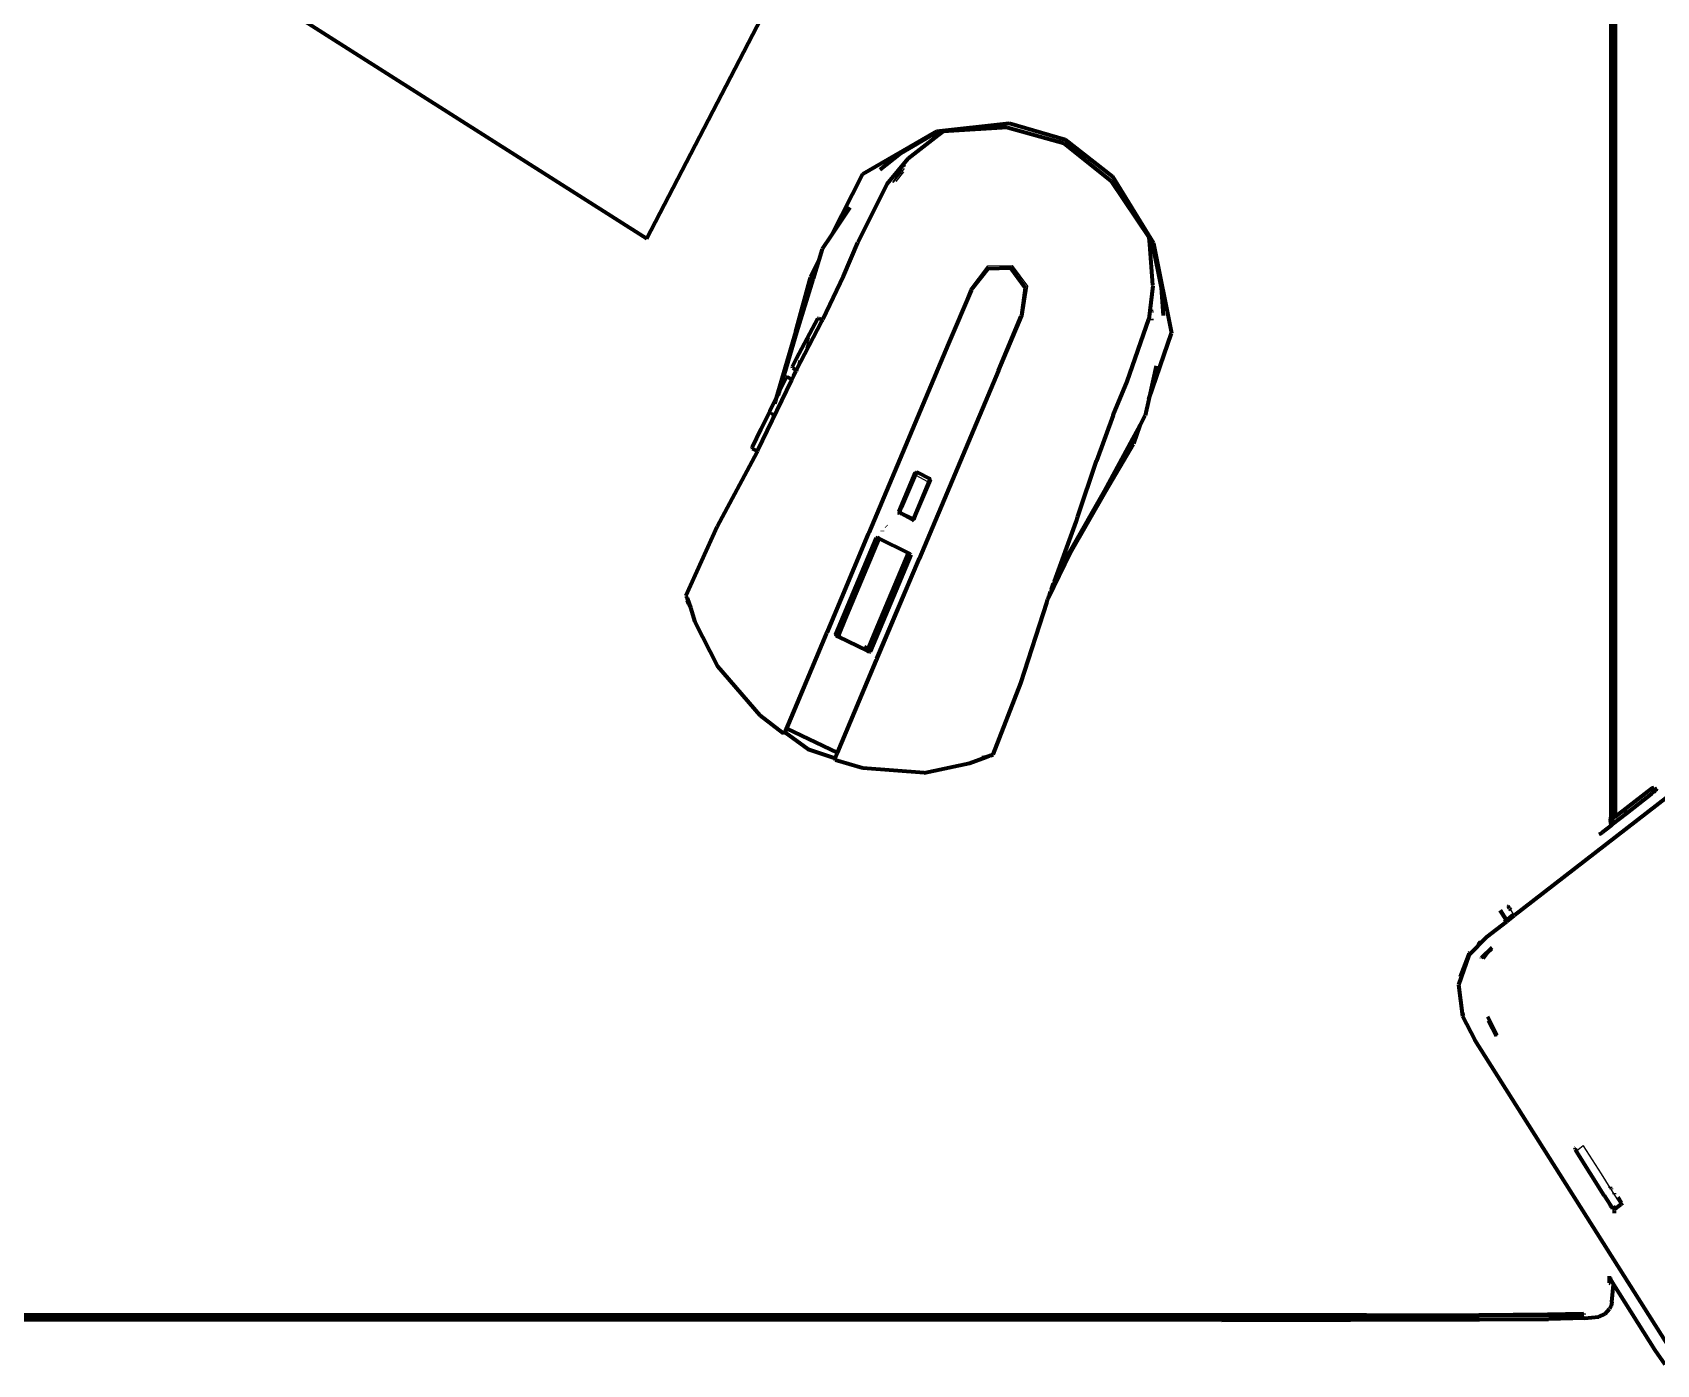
# Model space of a CAD drawing. Header units: millimetres. Extents: x 4307 to 31003, y 2809 to 20009.
# Drawn here: x 11465.9 to 11671.9, y 13393.5 to 13562.4 of the extents above; entities that cross this region are included whole.
import ezdxf

# ---------------------------------------------------------------- set-up
doc = ezdxf.new("R2010")
doc.units = ezdxf.units.MM
doc.layers.add('ProfileEdges', color=7, linetype='Continuous')

msp = doc.modelspace()

# ---------------------------------------------------------------- linework, layer by layer
for p, q in [((11596.7, 13548.46), (11589.53, 13550.4)), ((11579.8, 13549.25), (11580.04, 13549.39)), ((11580.52, 13549.77), (11580.35, 13549.79)), ((11602.65, 13543.64), (11596.7, 13548.46)), ((11576.8, 13546.14), (11576.23, 13545.3)), ((11576.23, 13545.3), (11574.96, 13543.42)), ((11575.09, 13543.45), (11576.49, 13545.19)), ((11576.35, 13544.76), (11575.37, 13543.53)), ((11576.1, 13545.22), (11575.87, 13545.07)), ((11576.23, 13545.3), (11576.1, 13545.22)), ((11576.6, 13545.53), (11576.23, 13545.3)), ((11608.01, 13535.59), (11608.13, 13535.46)), ((11608.05, 13534.93), (11609.02, 13530.07)), ((11564.93, 13531.24), (11564.64, 13531.41)), ((11584.83, 13529.89), (11587.05, 13532.85)), ((11587.05, 13532.85), (11590.13, 13532.88)), ((11587.07, 13532.55), (11587.08, 13532.66)), ((11590.02, 13532.62), (11587.07, 13532.55)), ((11587.07, 13532.47), (11587.07, 13532.55)), ((11587.08, 13532.66), (11590.06, 13532.7)), ((11590.02, 13532.62), (11589.99, 13532.54)), ((11590.06, 13532.7), (11590.02, 13532.62)), ((11591, 13531.27), (11590.02, 13532.62)), ((11590.06, 13532.7), (11591.94, 13530.15)), ((11590.13, 13532.88), (11592.09, 13530.25)), ((11564.55, 13531.37), (11564.91, 13531.17)), ((11564.64, 13531.37), (11564.93, 13531.21)), ((11564.93, 13531.24), (11564.64, 13531.37)), ((11584.4, 13528.82), (11584.83, 13529.89)), ((11585.59, 13530.75), (11584.88, 13529.86)), ((11591.9, 13530.04), (11591.42, 13526.49)), ((11592.09, 13530.25), (11591.48, 13526.46)), ((11591.87, 13530.08), (11591.82, 13530.02)), ((11591.94, 13530.15), (11591.87, 13530.08)), ((11591.9, 13530.04), (11591.87, 13530.08)), ((11584.4, 13528.82), (11581.94, 13523.04)), ((11608.04, 13526.93), (11607.98, 13527.28)), ((11565.57, 13526.12), (11564.7, 13524.49)), ((11565.57, 13526.12), (11566.03, 13525.89)), ((11566.01, 13525.84), (11565.61, 13526.04)), ((11591.48, 13526.46), (11567.76, 13470.21)), ((11562.74, 13524.53), (11562.81, 13524.76)), ((11562.79, 13524.07), (11562.88, 13524.41)), ((11563.78, 13522.75), (11564.68, 13524.44)), ((11564.38, 13523.66), (11563.97, 13522.39)), ((11564.7, 13524.49), (11564.68, 13524.44)), ((11581.94, 13523.04), (11561.11, 13473.64)), ((11562.86, 13521.02), (11563.78, 13522.75)), ((11562.36, 13520.03), (11562.86, 13521.02)), ((11562.8, 13519.64), (11562.36, 13520.03)), ((11562.8, 13519.64), (11563.14, 13520.88)), ((11560.64, 13516.74), (11561.57, 13518.6)), ((11561.57, 13518.6), (11561.59, 13518.64)), ((11562.14, 13518.31), (11561.57, 13518.6)), ((11562.16, 13518.35), (11561.59, 13518.64)), ((11559.51, 13514.4), (11559.99, 13515.37)), ((11560.11, 13515.73), (11560.2, 13515.81)), ((11560.2, 13515.81), (11560.25, 13515.98)), ((11560.25, 13515.98), (11560.49, 13516.41)), ((11560.62, 13516.69), (11560.5, 13516.44)), ((11560.64, 13516.74), (11560.62, 13516.69)), ((11559.41, 13514.2), (11558.34, 13511.96)), ((11559.41, 13514.2), (11559.48, 13514.32)), ((11559.48, 13514.32), (11559.51, 13514.4)), ((11559.64, 13514.24), (11559.58, 13514.06)), ((11559.69, 13513.79), (11559.82, 13514.15)), ((11557.28, 13509.78), (11558.34, 13511.96)), ((11557.75, 13509.16), (11552.74, 13499.66)), ((11557.22, 13509.66), (11557.79, 13509.33)), ((11557.24, 13509.69), (11557.28, 13509.78)), ((11557.24, 13509.69), (11557.8, 13509.36)), ((11557.79, 13509.33), (11557.83, 13509.34)), ((11557.8, 13509.36), (11557.85, 13509.37)), ((11605.43, 13510.32), (11605.16, 13510.41)), ((11605.18, 13510.45), (11605.43, 13510.32)), ((11605.43, 13510.32), (11605.19, 13510.47)), ((11605.5, 13510.33), (11605.43, 13510.32)), ((11605.47, 13510.31), (11605.43, 13510.32)), ((11605.56, 13510.3), (11605.5, 13510.33)), ((11578.01, 13506.7), (11577.9, 13506.69)), ((11578.03, 13506.74), (11578.01, 13506.7)), ((11577.92, 13506.21), (11576.19, 13502.12)), ((11579.44, 13505.43), (11577.7, 13501.34)), ((11577.92, 13506.21), (11577.95, 13506.3)), ((11577.95, 13506.23), (11577.92, 13506.21)), ((11579.44, 13505.43), (11577.95, 13506.23)), ((11577.99, 13506.39), (11578.07, 13506.57)), ((11578.07, 13506.57), (11579.58, 13505.82)), ((11579.59, 13505.78), (11579.44, 13505.43)), ((11579.58, 13505.82), (11579.59, 13505.78)), ((11579.71, 13505.83), (11579.73, 13505.87)), ((11579.78, 13505.72), (11579.71, 13505.83)), ((11602.08, 13504.5), (11601.95, 13504.3)), ((11575.82, 13501.49), (11575.84, 13501.54)), ((11576.19, 13502.12), (11576, 13501.66)), ((11576, 13501.66), (11577.5, 13500.88)), ((11577.5, 13500.88), (11577.68, 13501.25)), ((11577.54, 13500.68), (11577.52, 13500.62)), ((11577.7, 13501.34), (11577.68, 13501.25)), ((11549.94, 13493.39), (11552.74, 13499.66)), ((11573.04, 13498.43), (11572.95, 13498.4)), ((11577.02, 13496.44), (11576.87, 13496.51)), ((11577.25, 13496.32), (11577.02, 13496.44)), ((11594.94, 13491.24), (11597.5, 13496.45)), ((11577.23, 13496.26), (11577.25, 13496.32)), ((11596.56, 13494.98), (11595.5, 13492.79)), ((11548.83, 13490.93), (11549.63, 13492.73)), ((11549.63, 13492.73), (11549.94, 13493.39)), ((11548.83, 13490.93), (11548.88, 13490.75)), ((11549.33, 13489.5), (11549.92, 13487.79)), ((11552.79, 13482.14), (11549.92, 13487.79)), ((11567.78, 13485.87), (11567.73, 13486.01)), ((11567.78, 13485.87), (11567.82, 13485.95)), ((11567.97, 13485.73), (11567.78, 13485.87)), ((11571.73, 13483.88), (11567.97, 13485.73)), ((11571.98, 13483.8), (11571.73, 13483.88)), ((11572.11, 13483.85), (11571.98, 13483.8)), ((11591.16, 13479.84), (11587.63, 13470.92)), ((11561.09, 13473.56), (11561.14, 13473.63)), ((11567.74, 13470.23), (11567.72, 13470.14)), ((11578.99, 13468.62), (11584.75, 13469.82)), ((11586.32, 13470.42), (11584.75, 13469.82)), ((11587.42, 13470.82), (11586.32, 13470.42)), ((11587.48, 13470.86), (11587.42, 13470.82)), ((11587.63, 13470.92), (11587.48, 13470.86)), ((11667.85, 13463.75), (11671.55, 13466.62)), ((11667.85, 13463.75), (11666.63, 13462.81)), ((11666.08, 13462.38), (11666.05, 13462.36)), ((11666.21, 13462.48), (11666.08, 13462.38)), ((11666.32, 13462.57), (11666.21, 13462.48)), ((11666.63, 13462.81), (11666.42, 13462.64)), ((11652.95, 13451.79), (11653.06, 13451.62)), ((11653.35, 13451.16), (11653.73, 13450.55)), ((11650.54, 13437.21), (11650.57, 13437.08)), ((11650.57, 13437.08), (11651.59, 13435.14)), ((11661.67, 13420.57), (11661.62, 13420.55)), ((11661.62, 13420.55), (11666, 13413.63)), ((11661.73, 13420.61), (11661.67, 13420.57)), ((11661.73, 13420.61), (11662.56, 13421.26)), ((11662.64, 13421.24), (11662.56, 13421.26)), ((11664.89, 13417.69), (11662.64, 13421.24)), ((11666.01, 13415.91), (11664.89, 13417.69)), ((11666.14, 13415.71), (11666.01, 13415.91)), ((11666.53, 13415.09), (11666.14, 13415.71)), ((11667.13, 13414.14), (11666.53, 13415.09)), ((11667.13, 13414.05), (11667.13, 13414.14)), ((11666, 13413.57), (11666.13, 13413.43)), ((11666.13, 13413.36), (11666.2, 13413.31)), ((11666.28, 13413.4), (11666.52, 13413.58)), ((11666.52, 13413.58), (11666.63, 13413.66))]:
    msp.add_line(p, q)
at = {"layer": 'ProfileEdges', "lineweight": 211}
for p, q in [((11666.06, 13712.74), (11666.08, 13462.9)), ((11666.19, 13712.75), (11666.21, 13462.63)), ((11666.62, 13712.81), (11666.63, 13462.96)), ((11666.32, 13689.15), (11666.32, 13462.88)), ((11666.42, 13462.87), (11666.42, 13689.16)), ((11543.81, 13536.31), (11601.4, 13647.16)), ((11478.26, 13577.98), (11543.81, 13536.31)), ((11580.58, 13549.91), (11589.78, 13550.93)), ((11589.53, 13550.4), (11581.37, 13549.88)), ((11589.53, 13550.4), (11596.68, 13548.42)), ((11589.78, 13550.93), (11596.86, 13548.85)), ((11571.18, 13544.5), (11580.35, 13549.79)), ((11576, 13547.12), (11580.31, 13549.61)), ((11580.73, 13549.39), (11576.89, 13546.43)), ((11580.38, 13549.56), (11580.31, 13549.61)), ((11580.35, 13549.79), (11580.58, 13549.91)), ((11580.38, 13549.56), (11580.49, 13549.58)), ((11580.7, 13549.41), (11580.49, 13549.58)), ((11580.73, 13549.39), (11580.7, 13549.41)), ((11581.37, 13549.88), (11580.73, 13549.39)), ((11596.68, 13548.42), (11602.65, 13543.64)), ((11596.86, 13548.85), (11602.86, 13544.18)), ((11573.41, 13545.07), (11576, 13547.12)), ((11576.89, 13546.43), (11574.25, 13543.22)), ((11567.23, 13536.69), (11571.18, 13544.5)), ((11575.77, 13544.92), (11576.1, 13545.22)), ((11575.87, 13545.07), (11575.84, 13545.05)), ((11602.86, 13544.18), (11608.06, 13535.73)), ((11574.25, 13543.22), (11570.55, 13535.79)), ((11602.65, 13543.64), (11607.54, 13536.38)), ((11567.23, 13536.69), (11569.58, 13540.24)), ((11566.1, 13534.98), (11567.23, 13536.69)), ((11568.76, 13531.54), (11570.55, 13535.79)), ((11607.61, 13535.53), (11607.54, 13536.38)), ((11607.61, 13535.53), (11607.64, 13535.52)), ((11607.98, 13530.4), (11607.61, 13535.53)), ((11607.64, 13535.52), (11607.89, 13535.45)), ((11608.06, 13535.73), (11608.13, 13535.46)), ((11564.57, 13531.44), (11565.68, 13533.62)), ((11564.93, 13531.24), (11565.68, 13533.62)), ((11565.68, 13533.62), (11566.1, 13534.98)), ((11607.96, 13535.33), (11607.89, 13535.45)), ((11608.04, 13535.31), (11607.96, 13535.33)), ((11609.08, 13530.06), (11608.04, 13535.31)), ((11608.13, 13535.46), (11610.36, 13524.29)), ((11564.57, 13531.44), (11564.64, 13531.41)), ((11564.64, 13531.41), (11564.64, 13531.37)), ((11568.76, 13531.54), (11566.11, 13526.03)), ((11587.07, 13532.47), (11584.95, 13529.82)), ((11589.99, 13532.54), (11587.07, 13532.47)), ((11591.82, 13530.02), (11589.99, 13532.54)), ((11562.68, 13524.56), (11564.55, 13531.37)), ((11562.82, 13524.45), (11564.91, 13531.17)), ((11564.55, 13531.37), (11564.64, 13531.37)), ((11564.91, 13531.17), (11564.93, 13531.24)), ((11584.93, 13529.73), (11582.06, 13522.98)), ((11584.95, 13529.82), (11584.93, 13529.73)), ((11591.35, 13526.53), (11591.82, 13530.02)), ((11608, 13530.31), (11607.5, 13526.07)), ((11608.03, 13530.37), (11607.98, 13530.4)), ((11608.03, 13530.37), (11608, 13530.31)), ((11609.32, 13526.54), (11609.08, 13530.06)), ((11562.77, 13521.07), (11565.47, 13526.15)), ((11562.8, 13519.64), (11566.01, 13525.84)), ((11565.47, 13526.15), (11565.61, 13526.2)), ((11565.61, 13526.2), (11566.08, 13525.97)), ((11566.01, 13525.84), (11566.03, 13525.89)), ((11566.03, 13525.89), (11566.08, 13525.97)), ((11566.08, 13525.97), (11566.11, 13526.03)), ((11588.42, 13519.57), (11591.3, 13526.45)), ((11591.3, 13526.45), (11591.35, 13526.53)), ((11604.74, 13518.16), (11607.5, 13526.07)), ((11607.87, 13525.97), (11607.87, 13526.12)), ((11562.68, 13524.56), (11560.21, 13516.06)), ((11560.64, 13516.95), (11562.82, 13524.45)), ((11607.49, 13515.92), (11610.36, 13524.29)), ((11582.06, 13522.98), (11571.94, 13498.96)), ((11562.26, 13520.07), (11562.77, 13521.07)), ((11562.3, 13519.92), (11562.26, 13520.07)), ((11562.3, 13519.92), (11562.75, 13519.53)), ((11562.72, 13519.48), (11562.4, 13518.87)), ((11562.72, 13519.48), (11562.75, 13519.53)), ((11562.8, 13519.64), (11562.75, 13519.53)), ((11588.42, 13519.57), (11578.33, 13495.66)), ((11608.43, 13520.14), (11607.49, 13515.92)), ((11562.14, 13518.31), (11557.82, 13509.39)), ((11560.64, 13516.95), (11561.49, 13518.66)), ((11561.64, 13518.73), (11561.49, 13518.66)), ((11562.2, 13518.44), (11561.64, 13518.73)), ((11562.16, 13518.35), (11562.14, 13518.31)), ((11562.2, 13518.44), (11562.16, 13518.35)), ((11562.4, 13518.87), (11562.2, 13518.44)), ((11602.94, 13513.91), (11604.74, 13518.16)), ((11559.4, 13514.42), (11560.21, 13516.06)), ((11560.11, 13515.73), (11559.99, 13515.37)), ((11560.21, 13516.06), (11560.11, 13515.73)), ((11560.21, 13516.06), (11560.64, 13516.95)), ((11560.49, 13516.41), (11560.5, 13516.44)), ((11560.5, 13516.44), (11560.64, 13516.95)), ((11607.49, 13515.92), (11607.03, 13513.86)), ((11737.25, 13515.05), (11653.81, 13450.42)), ((11559.4, 13514.42), (11558.27, 13512.07)), ((11559.59, 13514.26), (11559.55, 13514.14)), ((11559.63, 13513.93), (11559.73, 13514.19)), ((11602.94, 13513.91), (11600.83, 13508.12)), ((11606.36, 13512.63), (11607.03, 13513.86)), ((11558.27, 13512.07), (11557.17, 13509.8)), ((11605.19, 13510.47), (11606.36, 13512.63)), ((11605.56, 13510.3), (11606.36, 13512.63)), ((11557.75, 13509.16), (11552.72, 13499.77)), ((11557.16, 13509.77), (11557.17, 13509.8)), ((11557.22, 13509.66), (11557.16, 13509.77)), ((11557.22, 13509.66), (11557.21, 13509.62)), ((11557.79, 13509.33), (11557.21, 13509.62)), ((11557.82, 13509.31), (11557.74, 13509.23)), ((11557.74, 13509.23), (11557.75, 13509.16)), ((11557.82, 13509.31), (11557.79, 13509.33)), ((11557.82, 13509.39), (11557.83, 13509.34)), ((11557.83, 13509.34), (11557.82, 13509.31)), ((11601.85, 13504.31), (11605.16, 13510.41)), ((11602.02, 13504.26), (11605.53, 13510.23)), ((11605.16, 13510.41), (11605.19, 13510.47)), ((11605.53, 13510.23), (11605.47, 13510.31)), ((11605.47, 13510.31), (11605.56, 13510.3)), ((11577.88, 13506.65), (11577.9, 13506.69)), ((11577.96, 13506.64), (11578.01, 13506.7)), ((11578.01, 13506.7), (11578.09, 13506.69)), ((11578.09, 13506.69), (11579.66, 13505.88)), ((11598.47, 13501.03), (11600.83, 13508.12)), ((11576.01, 13502.21), (11577.88, 13506.65)), ((11577.96, 13506.64), (11576.08, 13502.18)), ((11579.71, 13505.74), (11577.83, 13501.27)), ((11577.88, 13506.65), (11577.96, 13506.64)), ((11577.89, 13501.24), (11579.77, 13505.68)), ((11579.66, 13505.88), (11579.71, 13505.83)), ((11579.71, 13505.83), (11579.71, 13505.74)), ((11579.77, 13505.68), (11579.71, 13505.74)), ((11579.78, 13505.72), (11579.77, 13505.68)), ((11597.42, 13496.53), (11601.85, 13504.31)), ((11597.56, 13496.42), (11602.02, 13504.26)), ((11575.62, 13501.56), (11575.81, 13501.52)), ((11575.69, 13501.71), (11575.79, 13501.69)), ((11575.77, 13501.64), (11575.79, 13501.69)), ((11575.81, 13501.62), (11575.77, 13501.64)), ((11575.79, 13501.69), (11576.01, 13502.21)), ((11575.79, 13501.69), (11575.81, 13501.62)), ((11575.84, 13501.54), (11575.81, 13501.62)), ((11575.81, 13501.52), (11575.84, 13501.54)), ((11575.84, 13501.54), (11575.93, 13501.49)), ((11575.88, 13501.71), (11576.08, 13502.18)), ((11575.93, 13501.57), (11575.88, 13501.71)), ((11575.93, 13502.26), (11576.01, 13502.21)), ((11576.03, 13501.47), (11575.93, 13501.57)), ((11575.93, 13501.49), (11576.03, 13501.47)), ((11576.03, 13501.47), (11575.95, 13501.29)), ((11576.01, 13502.21), (11576.08, 13502.18)), ((11577.51, 13500.77), (11576.03, 13501.47)), ((11576.03, 13501.47), (11577.42, 13500.73)), ((11576.08, 13502.18), (11576.19, 13502.12)), ((11577.38, 13500.65), (11577.42, 13500.73)), ((11577.46, 13500.72), (11577.42, 13500.73)), ((11577.46, 13500.72), (11577.54, 13500.68)), ((11577.51, 13500.77), (11577.63, 13500.81)), ((11577.57, 13500.69), (11577.54, 13500.68)), ((11577.7, 13500.5), (11577.54, 13500.68)), ((11577.66, 13500.68), (11577.57, 13500.69)), ((11577.63, 13500.81), (11577.83, 13501.27)), ((11577.66, 13500.68), (11577.89, 13501.24)), ((11577.75, 13500.64), (11577.66, 13500.68)), ((11577.7, 13501.34), (11577.83, 13501.27)), ((11577.83, 13501.27), (11577.89, 13501.24)), ((11577.89, 13501.24), (11577.98, 13501.2)), ((11598.25, 13500.37), (11598.47, 13501.03)), ((11552.72, 13499.77), (11548.74, 13490.99)), ((11571.89, 13498.84), (11566.63, 13486.31)), ((11571.94, 13498.96), (11571.89, 13498.84)), ((11573.67, 13499.25), (11573.64, 13499.18)), ((11574.2, 13499.8), (11574.16, 13499.83)), ((11595.5, 13492.79), (11598.25, 13500.37)), ((11567.76, 13486.09), (11572.93, 13498.34)), ((11573.25, 13498.25), (11569.09, 13488.39)), ((11572.82, 13486.47), (11577, 13496.38)), ((11572.95, 13498.4), (11572.93, 13498.34)), ((11572.93, 13498.34), (11573.06, 13498.39)), ((11573.25, 13498.25), (11573.06, 13498.39)), ((11573.27, 13498.29), (11573.25, 13498.25)), ((11577, 13496.38), (11573.25, 13498.25)), ((11577, 13496.38), (11577.02, 13496.44)), ((11577.23, 13496.26), (11577, 13496.38)), ((11594.78, 13490.79), (11597.56, 13496.42)), ((11597.42, 13496.53), (11595.14, 13491.8)), ((11577.3, 13496.17), (11572.14, 13483.92)), ((11572.99, 13483.03), (11578.29, 13495.54)), ((11577.3, 13496.17), (11577.23, 13496.26)), ((11578.29, 13495.54), (11578.33, 13495.66)), ((11595.14, 13491.8), (11595.39, 13492.56)), ((11595.5, 13492.79), (11595.39, 13492.56)), ((11548.74, 13490.99), (11548.88, 13490.75)), ((11548.88, 13490.75), (11548.89, 13490.77)), ((11548.88, 13490.75), (11548.9, 13490.69)), ((11548.88, 13490.61), (11548.9, 13490.69)), ((11548.88, 13490.61), (11548.9, 13490.53)), ((11548.9, 13490.53), (11548.88, 13490.44)), ((11548.91, 13490.39), (11548.88, 13490.44)), ((11548.9, 13490.69), (11549.33, 13489.5)), ((11548.91, 13490.39), (11549.1, 13489.99)), ((11591.25, 13479.9), (11594.57, 13490.23)), ((11594.57, 13490.23), (11594.64, 13490.52)), ((11594.64, 13490.52), (11594.78, 13490.79)), ((11594.78, 13490.79), (11594.81, 13490.97)), ((11594.81, 13490.97), (11594.94, 13491.24)), ((11594.94, 13491.24), (11595.01, 13491.52)), ((11595.14, 13491.8), (11595.01, 13491.52)), ((11549.1, 13489.99), (11549.33, 13489.5)), ((11549.33, 13489.5), (11549.9, 13487.71)), ((11569.09, 13488.39), (11568.32, 13486.55)), ((11569.09, 13488.39), (11569.17, 13488.35)), ((11549.9, 13487.71), (11552.77, 13482.07)), ((11566.55, 13486.17), (11561.51, 13474.14)), ((11566.55, 13486.17), (11566.63, 13486.31)), ((11567.73, 13486.01), (11567.76, 13486.09)), ((11567.76, 13486.09), (11567.82, 13485.95)), ((11568.32, 13486.55), (11568.02, 13485.84)), ((11568.22, 13486.08), (11568.02, 13485.84)), ((11568.32, 13486.55), (11568.39, 13486.49)), ((11571.78, 13483.99), (11572.82, 13486.47)), ((11572.82, 13486.47), (11572.74, 13486.52)), ((11567.82, 13485.95), (11568.02, 13485.84)), ((11568.02, 13485.84), (11567.97, 13485.73)), ((11568.02, 13485.84), (11571.78, 13483.99)), ((11571.79, 13484.24), (11571.42, 13484.5)), ((11571.78, 13483.99), (11571.79, 13484.24)), ((11552.77, 13482.07), (11558.12, 13475.86)), ((11567.98, 13471.09), (11572.94, 13482.87)), ((11571.78, 13483.99), (11571.73, 13483.88)), ((11571.78, 13483.99), (11572.01, 13483.87)), ((11572.01, 13483.87), (11572.14, 13483.92)), ((11572.11, 13483.85), (11572.14, 13483.92)), ((11572.99, 13483.03), (11572.94, 13482.87)), ((11587.73, 13470.88), (11591.25, 13479.9)), ((11558.12, 13475.86), (11561.09, 13473.56)), ((11561.3, 13473.7), (11561.25, 13473.6)), ((11561.35, 13473.74), (11561.3, 13473.7)), ((11561.3, 13473.7), (11564.27, 13471.53)), ((11561.51, 13474.14), (11561.35, 13473.74)), ((11561.51, 13474.14), (11567.98, 13471.09)), ((11561.25, 13473.6), (11561.09, 13473.56)), ((11564.27, 13471.53), (11567.69, 13470.4)), ((11567.64, 13470.3), (11567.69, 13470.4)), ((11567.72, 13470.14), (11567.64, 13470.3)), ((11567.68, 13470.48), (11567.98, 13471.09)), ((11567.69, 13470.4), (11567.68, 13470.48)), ((11571.22, 13469.11), (11567.72, 13470.14)), ((11578.96, 13468.55), (11584.72, 13469.75)), ((11584.72, 13469.75), (11586.81, 13470.54)), ((11586.81, 13470.54), (11586.32, 13470.42)), ((11586.81, 13470.54), (11587.31, 13470.72)), ((11587.21, 13470.63), (11586.81, 13470.54)), ((11587.26, 13470.65), (11587.21, 13470.63)), ((11587.31, 13470.72), (11587.26, 13470.65)), ((11587.31, 13470.72), (11587.38, 13470.75)), ((11587.38, 13470.75), (11587.73, 13470.88)), ((11587.42, 13470.82), (11587.38, 13470.75)), ((11587.42, 13470.82), (11587.47, 13470.84)), ((11587.48, 13470.86), (11587.47, 13470.84)), ((11578.96, 13468.55), (11571.22, 13469.11)), ((11670.42, 13465.86), (11666.63, 13462.96)), ((11671.21, 13465.84), (11668.08, 13463.39)), ((11671.34, 13466.58), (11670.42, 13465.86)), ((11671.21, 13465.84), (11671.34, 13465.98)), ((11671.55, 13466.62), (11671.34, 13466.58)), ((11671.34, 13465.98), (11671.71, 13466.38)), ((11671.58, 13466.12), (11671.34, 13465.98)), ((11671.55, 13466.62), (11671.71, 13466.38)), ((11671.58, 13466.12), (11671.74, 13466.34)), ((11671.71, 13466.38), (11671.74, 13466.42)), ((11671.71, 13466.38), (11671.74, 13466.34)), ((11671.85, 13466.5), (11671.74, 13466.42)), ((11671.74, 13466.34), (11671.79, 13466.26)), ((11671.85, 13466.5), (11671.79, 13466.26)), ((11671.92, 13466.55), (11671.85, 13466.5)), ((11668.08, 13463.39), (11667.85, 13463.75)), ((11666.08, 13461.83), (11664.97, 13460.96)), ((11666.05, 13462.51), (11666.08, 13462.9)), ((11666.05, 13462.51), (11666.21, 13462.63)), ((11666.08, 13462.38), (11666.05, 13462.51)), ((11666.05, 13462.51), (11666.05, 13462.36)), ((11666.05, 13462.36), (11666.08, 13461.83)), ((11666.32, 13462.02), (11666.08, 13461.83)), ((11666.32, 13462.72), (11666.21, 13462.63)), ((11666.21, 13462.63), (11666.21, 13462.48)), ((11668.08, 13463.39), (11666.32, 13462.02)), ((11666.32, 13462.88), (11666.42, 13462.87)), ((11666.32, 13462.72), (11666.32, 13462.88)), ((11666.32, 13462.57), (11666.32, 13462.72)), ((11666.32, 13462.02), (11666.32, 13462.57)), ((11666.55, 13462.89), (11666.42, 13462.79)), ((11666.63, 13462.96), (11666.6, 13462.93)), ((11666.63, 13462.81), (11666.6, 13462.93)), ((11664.65, 13460.76), (11664.57, 13460.72)), ((11664.65, 13460.76), (11664.97, 13460.96)), ((11652.01, 13451.07), (11652.8, 13449.83)), ((11652.06, 13451.11), (11652.84, 13449.86)), ((11653.25, 13451.31), (11653.06, 13451.62)), ((11653.25, 13451.31), (11653.35, 13451.16)), ((11650.37, 13447.74), (11652.88, 13449.7)), ((11652.58, 13449.64), (11652.8, 13449.83)), ((11652.8, 13449.83), (11652.84, 13449.86)), ((11652.8, 13449.83), (11652.88, 13449.7)), ((11652.84, 13449.86), (11653.28, 13450.19)), ((11652.93, 13449.73), (11652.84, 13449.86)), ((11652.88, 13449.7), (11652.93, 13449.73)), ((11652.93, 13449.73), (11653.81, 13450.42)), ((11653.28, 13450.19), (11653.73, 13450.55)), ((11653.81, 13450.42), (11653.73, 13450.55)), ((11648.09, 13445.43), (11650.37, 13447.74)), ((11649.28, 13446.8), (11649.6, 13447.13)), ((11648.09, 13445.43), (11646.78, 13441.65)), ((11647.03, 13442.67), (11648.09, 13445.43)), ((11648.09, 13445.43), (11648.13, 13445.65)), ((11648.13, 13445.65), (11648.22, 13445.75)), ((11649.69, 13445.03), (11649.7, 13445.07)), ((11649.7, 13445.07), (11651.02, 13446.39)), ((11650.41, 13445.69), (11649.83, 13444.99)), ((11650.95, 13446.21), (11650.41, 13445.69)), ((11646.78, 13441.65), (11647.26, 13437.68)), ((11647.26, 13437.68), (11648.83, 13434.67)), ((11647.35, 13437.83), (11647.31, 13438.06)), ((11647.44, 13437.66), (11647.35, 13437.83)), ((11651.67, 13435.21), (11650.47, 13437.59)), ((11651.57, 13435.13), (11650.57, 13437.08)), ((11673.82, 13395.19), (11648.83, 13434.67)), ((11661.57, 13420.76), (11661.59, 13420.92)), ((11661.63, 13420.66), (11661.57, 13420.76)), ((11661.59, 13420.92), (11661.63, 13420.95)), ((11661.67, 13420.57), (11661.65, 13420.63)), ((11665.26, 13414.92), (11661.67, 13420.57)), ((11666.01, 13416.01), (11666.01, 13415.91)), ((11665.26, 13414.92), (11666, 13413.74)), ((11666.14, 13415.81), (11666.14, 13415.71)), ((11666.53, 13415.2), (11666.53, 13415.09)), ((11666.96, 13414.7), (11667.41, 13414)), ((11667.38, 13413.84), (11667.41, 13414)), ((11667.55, 13413.97), (11667.38, 13413.84)), ((11666, 13413.74), (11666, 13413.63)), ((11666, 13413.74), (11666.13, 13413.53)), ((11666, 13413.63), (11666, 13413.57)), ((11666.13, 13413.53), (11666.13, 13413.43)), ((11666.13, 13413.53), (11666.21, 13413.42)), ((11666.13, 13413.43), (11666.13, 13413.36)), ((11666.28, 13413.4), (11666.21, 13413.42)), ((11666.36, 13413.19), (11666.28, 13413.4)), ((11666.5, 13413.16), (11666.36, 13413.19)), ((11666.5, 13413.16), (11667.38, 13413.84)), ((11666.52, 13413.58), (11666.5, 13413.16)), ((11666.5, 13413.16), (11666.51, 13413.04)), ((11666.51, 13412.93), (11666.51, 13412.68)), ((11665.9, 13403.84), (11665.91, 13404.45)), ((11665.9, 13403.84), (11666.03, 13403.79)), ((11665.91, 13404.45), (11665.91, 13404.71)), ((11665.91, 13404.45), (11666.04, 13404.29)), ((11666.04, 13404.29), (11666.03, 13404.25)), ((11666.03, 13404.25), (11666.03, 13403.79)), ((11666.03, 13404.25), (11666.44, 13403.65)), ((11666.04, 13404.29), (11666.04, 13404.51)), ((11666.23, 13401.42), (11666.44, 13403.65)), ((11666.44, 13403.65), (11671.69, 13395.32)), ((11635.09, 13399.76), (11150.04, 13399.76)), ((11616.7, 13399.6), (11635.1, 13399.62)), ((11616.71, 13399.47), (11616.7, 13399.6)), ((11635.09, 13399.76), (11649.34, 13399.8)), ((11635.1, 13399.62), (11649.36, 13399.65)), ((11649.38, 13399.53), (11635.11, 13399.49)), ((11649.34, 13399.8), (11658.06, 13399.86)), ((11658.09, 13399.71), (11649.36, 13399.65)), ((11649.36, 13399.65), (11649.38, 13399.53)), ((11658.06, 13399.86), (11662.61, 13399.94)), ((11662.65, 13399.8), (11658.09, 13399.71)), ((11662.61, 13399.94), (11662.65, 13399.8)), ((11662.78, 13399.35), (11664.58, 13399.53)), ((11664.58, 13399.53), (11665.36, 13399.91)), ((11665.36, 13399.91), (11665.93, 13400.54)), ((11666.13, 13400.94), (11665.93, 13400.54)), ((11666.23, 13401.42), (11666.13, 13400.94)), ((11616.73, 13399.13), (11149.97, 13399.14)), ((11168.41, 13399.37), (11616.71, 13399.37)), ((11635.11, 13399.49), (11616.71, 13399.47)), ((11616.71, 13399.47), (11616.71, 13399.37)), ((11616.73, 13399.13), (11649.42, 13399.21)), ((11649.42, 13399.21), (11658.18, 13399.26)), ((11662.78, 13399.35), (11658.18, 13399.26)), ((11671.69, 13395.32), (11672.92, 13393.49))]:
    msp.add_line(p, q, dxfattribs=at)

doc.saveas('drawing.dxf')
